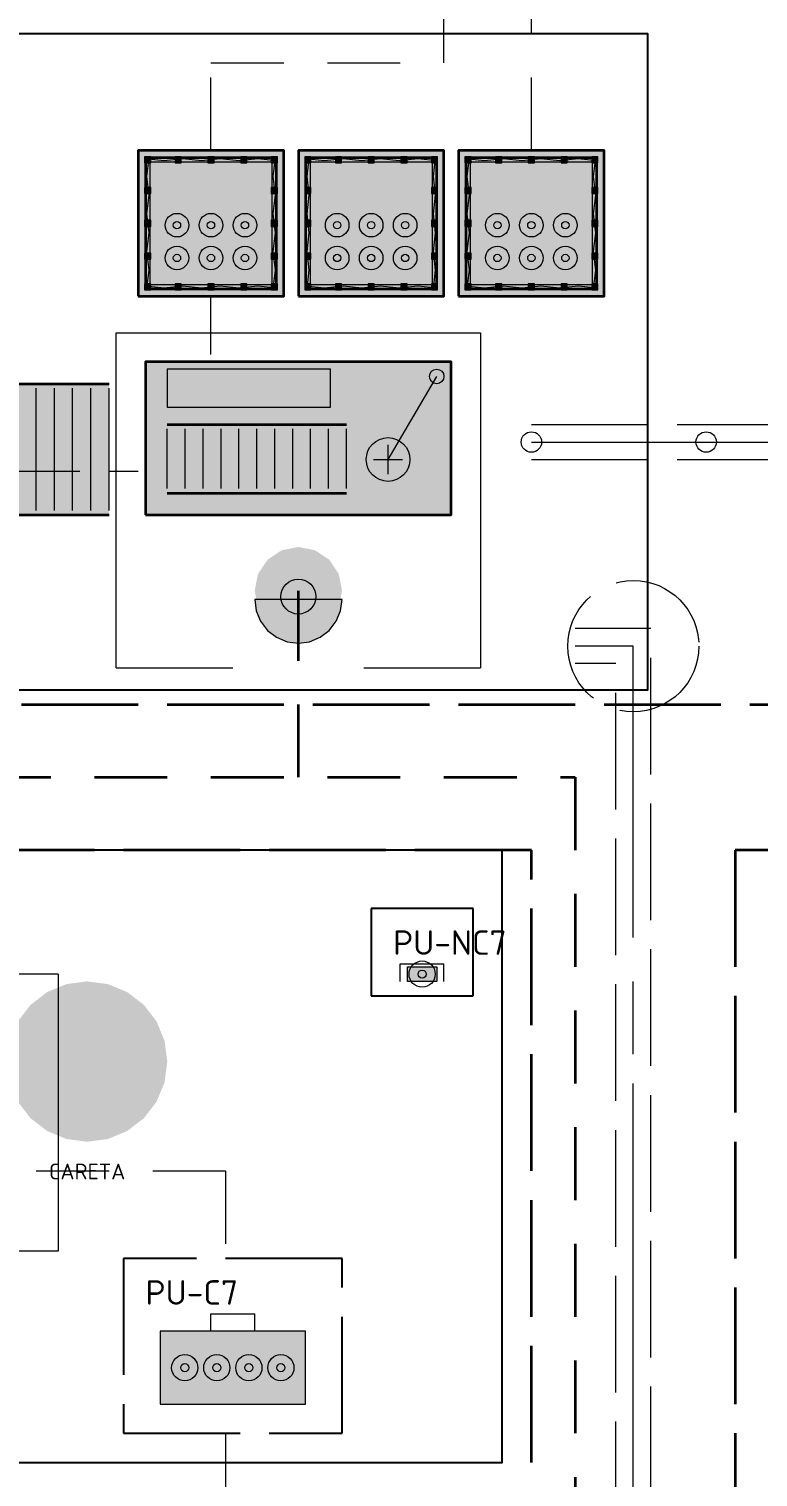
# Model space of a CAD drawing. Header units: millimetres. Extents: x 0 to 1189, y 0 to 841.
# Drawn here: x 590.75 to 615.78, y 628.5 to 678.17 of the extents above; entities that cross this region are included whole.
import ezdxf
from ezdxf.enums import TextEntityAlignment as Align

# ---------------------------------------------------------------- set-up
doc = ezdxf.new("R2010")
doc.units = ezdxf.units.MM
for name, pattern in [('FLUJO-TRAZOS', [4, 2.5, -1.5]), ('IRAM-E-TRAZOS', [5, 4, -1]), ('IRAM-F-TRAZO-PUNTO', [20, 15, -2, 1, -2])]:
    doc.linetypes.add(name, pattern=pattern)
for name, color, linetype, lineweight, true_color in [('A-AREA-TRABAJO', 30, 'CONTINUOUS', 13, 0xeb963c), ('A-EQUIPO', 30, 'CONTINUOUS', 35, 0xe67800), ('A-PASILLO', 2, 'IRAM-E-TRAZOS', 35, 0xd7a500), ('A-PULMON', 6, 'IRAM-E-TRAZOS', 25, 0xdc00c8)]:
    doc.layers.add(name, color=color, linetype=linetype, lineweight=lineweight, true_color=true_color)
for name, color, linetype, lineweight in [('A-EJE', 1, 'IRAM-F-TRAZO-PUNTO', 18), ('A-EQUIPO-FINO', 8, 'CONTINUOUS', 13), ('A-EQUIPO-OCULTO', 8, 'IRAM-E-TRAZOS', 13), ('A-EQUIPO-RELLENO', 9, 'CONTINUOUS', 13), ('A-OPERARIO', 6, 'CONTINUOUS', 18), ('A-SECTOR', 1, 'CONTINUOUS', 25), ('F-PERSONAL', 6, 'FLUJO-TRAZOS', 35), ('F-RET', 8, 'FLUJO-TRAZOS', 18), ('S-SENAL', 7, 'CONTINUOUS', 18)]:
    doc.layers.add(name, color=color, linetype=linetype, lineweight=lineweight)
doc.styles.add('ISO3098', font='isocpeur.ttf')

msp = doc.modelspace()

# ---------------------------------------------------------------- hatches: boundary and pattern name
at = {"layer": 'A-EQUIPO-RELLENO', "true_color": 0xf5f5f5}
h = msp.add_hatch(color=7, dxfattribs=at)
h.dxf.hatch_style = 1
h.paths.add_polyline_path([(594.5, 669), (599.5, 669), (599.5, 674), (594.5, 674)])
h = msp.add_hatch(color=7, dxfattribs=at)
h.dxf.hatch_style = 1
h.paths.add_polyline_path([(600, 669), (605, 669), (605, 674), (600, 674)])
h = msp.add_hatch(color=7, dxfattribs=at)
h.dxf.hatch_style = 1
h.paths.add_polyline_path([(605.5, 669), (610.5, 669), (610.5, 674), (605.5, 674)])
at = {"layer": 'A-EQUIPO-RELLENO', "true_color": 0x969ba0}
h = msp.add_hatch(color=7, dxfattribs=at)
h.dxf.hatch_style = 1
h.paths.add_polyline_path([(594.72, 673.57), (594.93, 673.57), (594.93, 673.78), (594.72, 673.78)])
h = msp.add_hatch(color=7, dxfattribs=at)
h.dxf.hatch_style = 1
h.paths.add_polyline_path([(594.72, 673.57), (594.93, 673.57), (594.93, 673.78), (594.72, 673.78)])
h = msp.add_hatch(color=7, dxfattribs=at)
h.dxf.hatch_style = 1
h.paths.add_polyline_path([(595.77, 673.57), (595.98, 673.57), (595.98, 673.78), (595.77, 673.78)])
h = msp.add_hatch(color=7, dxfattribs=at)
h.dxf.hatch_style = 1
h.paths.add_polyline_path([(596.895, 673.57), (597.105, 673.57), (597.105, 673.78), (596.895, 673.78)])
h = msp.add_hatch(color=7, dxfattribs=at)
h.dxf.hatch_style = 1
h.paths.add_polyline_path([(598.02, 673.57), (598.23, 673.57), (598.23, 673.78), (598.02, 673.78)])
h = msp.add_hatch(color=7, dxfattribs=at)
h.dxf.hatch_style = 1
h.paths.add_polyline_path([(599.07, 673.57), (599.28, 673.57), (599.28, 673.78), (599.07, 673.78)])
h = msp.add_hatch(color=7, dxfattribs=at)
h.dxf.hatch_style = 1
h.paths.add_polyline_path([(599.07, 673.57), (599.28, 673.57), (599.28, 673.78), (599.07, 673.78)])
h = msp.add_hatch(color=7, dxfattribs=at)
h.dxf.hatch_style = 1
h.paths.add_polyline_path([(600.22, 673.57), (600.43, 673.57), (600.43, 673.78), (600.22, 673.78)])
h = msp.add_hatch(color=7, dxfattribs=at)
h.dxf.hatch_style = 1
h.paths.add_polyline_path([(600.22, 673.57), (600.43, 673.57), (600.43, 673.78), (600.22, 673.78)])
h = msp.add_hatch(color=7, dxfattribs=at)
h.dxf.hatch_style = 1
h.paths.add_polyline_path([(601.27, 673.57), (601.48, 673.57), (601.48, 673.78), (601.27, 673.78)])
h = msp.add_hatch(color=7, dxfattribs=at)
h.dxf.hatch_style = 1
h.paths.add_polyline_path([(602.395, 673.57), (602.605, 673.57), (602.605, 673.78), (602.395, 673.78)])
h = msp.add_hatch(color=7, dxfattribs=at)
h.dxf.hatch_style = 1
h.paths.add_polyline_path([(603.52, 673.57), (603.73, 673.57), (603.73, 673.78), (603.52, 673.78)])
h = msp.add_hatch(color=7, dxfattribs=at)
h.dxf.hatch_style = 1
h.paths.add_polyline_path([(604.57, 673.57), (604.78, 673.57), (604.78, 673.78), (604.57, 673.78)])
h = msp.add_hatch(color=7, dxfattribs=at)
h.dxf.hatch_style = 1
h.paths.add_polyline_path([(604.57, 673.57), (604.78, 673.57), (604.78, 673.78), (604.57, 673.78)])
h = msp.add_hatch(color=7, dxfattribs=at)
h.dxf.hatch_style = 1
h.paths.add_polyline_path([(605.72, 673.57), (605.93, 673.57), (605.93, 673.78), (605.72, 673.78)])
h = msp.add_hatch(color=7, dxfattribs=at)
h.dxf.hatch_style = 1
h.paths.add_polyline_path([(605.72, 673.57), (605.93, 673.57), (605.93, 673.78), (605.72, 673.78)])
h = msp.add_hatch(color=7, dxfattribs=at)
h.dxf.hatch_style = 1
h.paths.add_polyline_path([(606.77, 673.57), (606.98, 673.57), (606.98, 673.78), (606.77, 673.78)])
h = msp.add_hatch(color=7, dxfattribs=at)
h.dxf.hatch_style = 1
h.paths.add_polyline_path([(607.895, 673.57), (608.105, 673.57), (608.105, 673.78), (607.895, 673.78)])
h = msp.add_hatch(color=7, dxfattribs=at)
h.dxf.hatch_style = 1
h.paths.add_polyline_path([(609.02, 673.57), (609.23, 673.57), (609.23, 673.78), (609.02, 673.78)])
h = msp.add_hatch(color=7, dxfattribs=at)
h.dxf.hatch_style = 1
h.paths.add_polyline_path([(610.07, 673.57), (610.28, 673.57), (610.28, 673.78), (610.07, 673.78)])
h = msp.add_hatch(color=7, dxfattribs=at)
h.dxf.hatch_style = 1
h.paths.add_polyline_path([(610.07, 673.57), (610.28, 673.57), (610.28, 673.78), (610.07, 673.78)])
h = msp.add_hatch(color=7, dxfattribs=at)
h.dxf.hatch_style = 1
h.paths.add_polyline_path([(594.72, 672.52), (594.93, 672.52), (594.93, 672.73), (594.72, 672.73)])
h = msp.add_hatch(color=7, dxfattribs=at)
h.dxf.hatch_style = 1
h.paths.add_polyline_path([(599.07, 672.52), (599.28, 672.52), (599.28, 672.73), (599.07, 672.73)])
h = msp.add_hatch(color=7, dxfattribs=at)
h.dxf.hatch_style = 1
h.paths.add_polyline_path([(600.22, 672.52), (600.43, 672.52), (600.43, 672.73), (600.22, 672.73)])
h = msp.add_hatch(color=7, dxfattribs=at)
h.dxf.hatch_style = 1
h.paths.add_polyline_path([(604.57, 672.52), (604.78, 672.52), (604.78, 672.73), (604.57, 672.73)])
h = msp.add_hatch(color=7, dxfattribs=at)
h.dxf.hatch_style = 1
h.paths.add_polyline_path([(605.72, 672.52), (605.93, 672.52), (605.93, 672.73), (605.72, 672.73)])
h = msp.add_hatch(color=7, dxfattribs=at)
h.dxf.hatch_style = 1
h.paths.add_polyline_path([(610.07, 672.52), (610.28, 672.52), (610.28, 672.73), (610.07, 672.73)])
h = msp.add_hatch(color=7, dxfattribs=at)
h.dxf.hatch_style = 1
h.paths.add_polyline_path([(594.72, 671.395), (594.93, 671.395), (594.93, 671.605), (594.72, 671.605)])
h = msp.add_hatch(color=7, dxfattribs=at)
h.dxf.hatch_style = 1
h.paths.add_polyline_path([(599.07, 671.395), (599.28, 671.395), (599.28, 671.605), (599.07, 671.605)])
h = msp.add_hatch(color=7, dxfattribs=at)
h.dxf.hatch_style = 1
h.paths.add_polyline_path([(600.22, 671.395), (600.43, 671.395), (600.43, 671.605), (600.22, 671.605)])
h = msp.add_hatch(color=7, dxfattribs=at)
h.dxf.hatch_style = 1
h.paths.add_polyline_path([(604.57, 671.395), (604.78, 671.395), (604.78, 671.605), (604.57, 671.605)])
h = msp.add_hatch(color=7, dxfattribs=at)
h.dxf.hatch_style = 1
h.paths.add_polyline_path([(605.72, 671.395), (605.93, 671.395), (605.93, 671.605), (605.72, 671.605)])
h = msp.add_hatch(color=7, dxfattribs=at)
h.dxf.hatch_style = 1
h.paths.add_polyline_path([(610.07, 671.395), (610.28, 671.395), (610.28, 671.605), (610.07, 671.605)])
h = msp.add_hatch(color=7, dxfattribs=at)
h.dxf.hatch_style = 1
h.paths.add_polyline_path([(594.72, 670.27), (594.93, 670.27), (594.93, 670.48), (594.72, 670.48)])
h = msp.add_hatch(color=7, dxfattribs=at)
h.dxf.hatch_style = 1
h.paths.add_polyline_path([(599.07, 670.27), (599.28, 670.27), (599.28, 670.48), (599.07, 670.48)])
h = msp.add_hatch(color=7, dxfattribs=at)
h.dxf.hatch_style = 1
h.paths.add_polyline_path([(600.22, 670.27), (600.43, 670.27), (600.43, 670.48), (600.22, 670.48)])
h = msp.add_hatch(color=7, dxfattribs=at)
h.dxf.hatch_style = 1
h.paths.add_polyline_path([(604.57, 670.27), (604.78, 670.27), (604.78, 670.48), (604.57, 670.48)])
h = msp.add_hatch(color=7, dxfattribs=at)
h.dxf.hatch_style = 1
h.paths.add_polyline_path([(605.72, 670.27), (605.93, 670.27), (605.93, 670.48), (605.72, 670.48)])
h = msp.add_hatch(color=7, dxfattribs=at)
h.dxf.hatch_style = 1
h.paths.add_polyline_path([(610.07, 670.27), (610.28, 670.27), (610.28, 670.48), (610.07, 670.48)])
h = msp.add_hatch(color=7, dxfattribs=at)
h.dxf.hatch_style = 1
h.paths.add_polyline_path([(594.72, 669.22), (594.93, 669.22), (594.93, 669.43), (594.72, 669.43)])
h = msp.add_hatch(color=7, dxfattribs=at)
h.dxf.hatch_style = 1
h.paths.add_polyline_path([(594.72, 669.22), (594.93, 669.22), (594.93, 669.43), (594.72, 669.43)])
h = msp.add_hatch(color=7, dxfattribs=at)
h.dxf.hatch_style = 1
h.paths.add_polyline_path([(595.77, 669.22), (595.98, 669.22), (595.98, 669.43), (595.77, 669.43)])
h = msp.add_hatch(color=7, dxfattribs=at)
h.dxf.hatch_style = 1
h.paths.add_polyline_path([(596.895, 669.22), (597.105, 669.22), (597.105, 669.43), (596.895, 669.43)])
h = msp.add_hatch(color=7, dxfattribs=at)
h.dxf.hatch_style = 1
h.paths.add_polyline_path([(598.02, 669.22), (598.23, 669.22), (598.23, 669.43), (598.02, 669.43)])
h = msp.add_hatch(color=7, dxfattribs=at)
h.dxf.hatch_style = 1
h.paths.add_polyline_path([(599.07, 669.22), (599.28, 669.22), (599.28, 669.43), (599.07, 669.43)])
h = msp.add_hatch(color=7, dxfattribs=at)
h.dxf.hatch_style = 1
h.paths.add_polyline_path([(599.07, 669.22), (599.28, 669.22), (599.28, 669.43), (599.07, 669.43)])
h = msp.add_hatch(color=7, dxfattribs=at)
h.dxf.hatch_style = 1
h.paths.add_polyline_path([(600.22, 669.22), (600.43, 669.22), (600.43, 669.43), (600.22, 669.43)])
h = msp.add_hatch(color=7, dxfattribs=at)
h.dxf.hatch_style = 1
h.paths.add_polyline_path([(600.22, 669.22), (600.43, 669.22), (600.43, 669.43), (600.22, 669.43)])
h = msp.add_hatch(color=7, dxfattribs=at)
h.dxf.hatch_style = 1
h.paths.add_polyline_path([(601.27, 669.22), (601.48, 669.22), (601.48, 669.43), (601.27, 669.43)])
h = msp.add_hatch(color=7, dxfattribs=at)
h.dxf.hatch_style = 1
h.paths.add_polyline_path([(602.395, 669.22), (602.605, 669.22), (602.605, 669.43), (602.395, 669.43)])
h = msp.add_hatch(color=7, dxfattribs=at)
h.dxf.hatch_style = 1
h.paths.add_polyline_path([(603.52, 669.22), (603.73, 669.22), (603.73, 669.43), (603.52, 669.43)])
h = msp.add_hatch(color=7, dxfattribs=at)
h.dxf.hatch_style = 1
h.paths.add_polyline_path([(604.57, 669.22), (604.78, 669.22), (604.78, 669.43), (604.57, 669.43)])
h = msp.add_hatch(color=7, dxfattribs=at)
h.dxf.hatch_style = 1
h.paths.add_polyline_path([(604.57, 669.22), (604.78, 669.22), (604.78, 669.43), (604.57, 669.43)])
h = msp.add_hatch(color=7, dxfattribs=at)
h.dxf.hatch_style = 1
h.paths.add_polyline_path([(605.72, 669.22), (605.93, 669.22), (605.93, 669.43), (605.72, 669.43)])
h = msp.add_hatch(color=7, dxfattribs=at)
h.dxf.hatch_style = 1
h.paths.add_polyline_path([(605.72, 669.22), (605.93, 669.22), (605.93, 669.43), (605.72, 669.43)])
h = msp.add_hatch(color=7, dxfattribs=at)
h.dxf.hatch_style = 1
h.paths.add_polyline_path([(606.77, 669.22), (606.98, 669.22), (606.98, 669.43), (606.77, 669.43)])
h = msp.add_hatch(color=7, dxfattribs=at)
h.dxf.hatch_style = 1
h.paths.add_polyline_path([(607.895, 669.22), (608.105, 669.22), (608.105, 669.43), (607.895, 669.43)])
h = msp.add_hatch(color=7, dxfattribs=at)
h.dxf.hatch_style = 1
h.paths.add_polyline_path([(609.02, 669.22), (609.23, 669.22), (609.23, 669.43), (609.02, 669.43)])
h = msp.add_hatch(color=7, dxfattribs=at)
h.dxf.hatch_style = 1
h.paths.add_polyline_path([(610.07, 669.22), (610.28, 669.22), (610.28, 669.43), (610.07, 669.43)])
h = msp.add_hatch(color=7, dxfattribs=at)
h.dxf.hatch_style = 1
h.paths.add_polyline_path([(610.07, 669.22), (610.28, 669.22), (610.28, 669.43), (610.07, 669.43)])
at = {"layer": 'A-EQUIPO-RELLENO', "true_color": 0xeeeeee}
h = msp.add_hatch(color=7, dxfattribs=at)
h.dxf.hatch_style = 1
h.paths.add_polyline_path([(594.75, 661.5), (605.25, 661.5), (605.25, 666.75), (594.75, 666.75)])
h = msp.add_hatch(color=7, dxfattribs=at)
h.dxf.hatch_style = 1
h.paths.add_polyline_path([(586, 661.5), (593.5, 661.5), (593.5, 666), (586, 666)])
h = msp.add_hatch(color=7, dxfattribs=at)
h.dxf.hatch_style = 1
h.paths.add_polyline_path([(595.5, 662.25), (601.65, 662.25), (601.65, 664.6), (595.5, 664.6)])
at = {"layer": 'A-EQUIPO-RELLENO', "true_color": 0xffffff}
h = msp.add_hatch(color=7, dxfattribs=at)
h.dxf.hatch_style = 1
h.paths.add_polyline_path([(600.6, 658.7), (600.58, 658.855), (600.52, 659), (600.424, 659.124), (600.3, 659.22), (600.155, 659.28), (600, 659.3), (599.845, 659.28), (599.7, 659.22), (599.576, 659.124), (599.48, 659), (599.42, 658.855), (599.4, 658.7), (599.42, 658.545), (599.48, 658.4), (599.576, 658.276), (599.7, 658.18), (599.845, 658.12), (600, 658.1), (600.155, 658.12), (600.3, 658.18), (600.424, 658.276), (600.52, 658.4), (600.58, 658.545)])
at = {"layer": 'A-EQUIPO-RELLENO', "true_color": 0xfae1f5}
h = msp.add_hatch(color=7, dxfattribs=at)
h.dxf.hatch_style = 1
h.paths.add_polyline_path([(598.5, 658.6), (598.551, 658.212), (598.701, 657.85), (598.939, 657.539), (599.25, 657.301), (599.612, 657.151), (600, 657.1), (600.388, 657.151), (600.75, 657.301), (601.061, 657.539), (601.299, 657.85), (601.449, 658.212), (601.5, 658.6), (598.5, 658.6)])
at = {"layer": 'A-EQUIPO-RELLENO', "true_color": 0xfaf0fa}
h = msp.add_hatch(color=7, dxfattribs=at)
h.dxf.hatch_style = 1
h.paths.add_polyline_path([(603.75, 646), (604.75, 646), (604.75, 645.5), (603.75, 645.5)])
h = msp.add_hatch(color=7, dxfattribs=at)
h.dxf.hatch_style = 1
h.paths.add_polyline_path([(595.25, 631), (600.25, 631), (600.25, 633.5), (595.25, 633.5)])
at = {"layer": 'F-PERSONAL', "true_color": 0xc800aa}
h = msp.add_hatch(color=7, dxfattribs=at)
h.dxf.hatch_style = 1
h.paths.add_polyline_path([(601.5, 658.9), (601.386, 659.474), (601.061, 659.961), (600.574, 660.286), (600, 660.4), (599.426, 660.286), (598.939, 659.961), (598.614, 659.474), (598.5, 658.9), (598.614, 658.326), (598.939, 657.839), (599.426, 657.514), (600, 657.4), (600.574, 657.514), (601.061, 657.839), (601.386, 658.326)])
at = {"layer": 'S-SENAL', "true_color": 0x005aaa}
h = msp.add_hatch(color=7, dxfattribs=at)
h.dxf.hatch_style = 1
h.paths.add_polyline_path([(595.5, 642.75), (595.406, 643.462), (595.132, 644.125), (594.695, 644.695), (594.125, 645.132), (593.462, 645.406), (592.75, 645.5), (592.038, 645.406), (591.375, 645.132), (590.805, 644.695), (590.368, 644.125), (590.094, 643.462), (590, 642.75), (590.094, 642.038), (590.368, 641.375), (590.805, 640.805), (591.375, 640.368), (592.038, 640.094), (592.75, 640), (593.462, 640.094), (594.125, 640.368), (594.695, 640.805), (595.132, 641.375), (595.406, 642.038)])

# ---------------------------------------------------------------- linework, layer by layer
at = {"layer": 'A-AREA-TRABAJO'}
for p, q in [((593.75, 656.25), (597.75, 656.25)), ((602.25, 656.25), (606.25, 656.25)), ((591.75, 645.75), (589.25, 645.75))]:
    msp.add_line(p, q, dxfattribs=at)
for points in [[(593.75, 656.25), (593.75, 667.75), (606.25, 667.75), (606.25, 656.25)], [(591.75, 645.75), (591.75, 636.25), (582.25, 636.25), (582.25, 645.75)]]:
    msp.add_lwpolyline(points, dxfattribs=at)
at = {"layer": 'A-EJE'}
for points in [[(608, 664), (668, 664), (668, 583), (657.2, 583), (657.2, 532), (631, 532), (631, 544), (651, 544), (651, 589), (623, 589), (623, 522), (645, 522)], [(641, 507), (611.5, 507), (611.5, 657), (609.5, 657)]]:
    msp.add_lwpolyline(points, dxfattribs=at)
at = {"layer": 'A-EQUIPO'}
for p, q in [((586, 666), (593.5, 666)), ((595.5, 664.6), (601.65, 664.6)), ((595.5, 662.25), (601.65, 662.25)), ((586, 661.5), (593.5, 661.5))]:
    msp.add_line(p, q, dxfattribs=at)
for points in [[(594.5, 669), (599.5, 669), (599.5, 674), (594.5, 674)], [(600, 669), (605, 669), (605, 674), (600, 674)], [(605.5, 669), (610.5, 669), (610.5, 674), (605.5, 674)], [(594.75, 669.25), (599.25, 669.25), (599.25, 673.75), (594.75, 673.75)], [(600.25, 669.25), (604.75, 669.25), (604.75, 673.75), (600.25, 673.75)], [(605.75, 669.25), (610.25, 669.25), (610.25, 673.75), (605.75, 673.75)], [(594.75, 661.5), (605.25, 661.5), (605.25, 666.75), (594.75, 666.75)]]:
    msp.add_lwpolyline(points, close=True, dxfattribs=at)
at = {"layer": 'A-EQUIPO-FINO'}
for p, q in [((603.08, 663.4), (604.75, 666.25)), ((591, 661.65), (591, 665.85)), ((591.625, 661.65), (591.625, 665.85)), ((592.25, 661.65), (592.25, 665.85)), ((592.875, 661.65), (592.875, 665.85)), ((593.5, 661.65), (593.5, 665.85)), ((595.5, 662.4), (595.5, 664.45)), ((596.115, 662.4), (596.115, 664.45)), ((596.73, 662.4), (596.73, 664.45)), ((597.345, 662.4), (597.345, 664.45)), ((597.96, 662.4), (597.96, 664.45)), ((598.575, 662.4), (598.575, 664.45)), ((599.19, 662.4), (599.19, 664.45)), ((599.805, 662.4), (599.805, 664.45)), ((600.42, 662.4), (600.42, 664.45)), ((601.035, 662.4), (601.035, 664.45)), ((601.65, 662.4), (601.65, 664.45)), ((603.08, 662.9), (603.08, 663.9)), ((602.58, 663.4), (603.58, 663.4))]:
    msp.add_line(p, q, dxfattribs=at)
for points in [[(594.72, 673.57), (594.93, 673.57), (594.93, 673.78), (594.72, 673.78)], [(594.72, 673.57), (594.93, 673.57), (594.93, 673.78), (594.72, 673.78)], [(594.9, 669.4), (599.1, 669.4), (599.1, 673.6), (594.9, 673.6)], [(595.77, 673.57), (595.98, 673.57), (595.98, 673.78), (595.77, 673.78)], [(596.895, 673.57), (597.105, 673.57), (597.105, 673.78), (596.895, 673.78)], [(598.02, 673.57), (598.23, 673.57), (598.23, 673.78), (598.02, 673.78)], [(599.07, 673.57), (599.28, 673.57), (599.28, 673.78), (599.07, 673.78)], [(599.07, 673.57), (599.28, 673.57), (599.28, 673.78), (599.07, 673.78)], [(600.22, 673.57), (600.43, 673.57), (600.43, 673.78), (600.22, 673.78)], [(600.22, 673.57), (600.43, 673.57), (600.43, 673.78), (600.22, 673.78)], [(600.4, 669.4), (604.6, 669.4), (604.6, 673.6), (600.4, 673.6)], [(601.27, 673.57), (601.48, 673.57), (601.48, 673.78), (601.27, 673.78)], [(602.395, 673.57), (602.605, 673.57), (602.605, 673.78), (602.395, 673.78)], [(603.52, 673.57), (603.73, 673.57), (603.73, 673.78), (603.52, 673.78)], [(604.57, 673.57), (604.78, 673.57), (604.78, 673.78), (604.57, 673.78)], [(604.57, 673.57), (604.78, 673.57), (604.78, 673.78), (604.57, 673.78)], [(605.72, 673.57), (605.93, 673.57), (605.93, 673.78), (605.72, 673.78)], [(605.72, 673.57), (605.93, 673.57), (605.93, 673.78), (605.72, 673.78)], [(605.9, 669.4), (610.1, 669.4), (610.1, 673.6), (605.9, 673.6)], [(606.77, 673.57), (606.98, 673.57), (606.98, 673.78), (606.77, 673.78)], [(607.895, 673.57), (608.105, 673.57), (608.105, 673.78), (607.895, 673.78)], [(609.02, 673.57), (609.23, 673.57), (609.23, 673.78), (609.02, 673.78)], [(610.07, 673.57), (610.28, 673.57), (610.28, 673.78), (610.07, 673.78)], [(610.07, 673.57), (610.28, 673.57), (610.28, 673.78), (610.07, 673.78)], [(594.72, 672.52), (594.93, 672.52), (594.93, 672.73), (594.72, 672.73)], [(599.07, 672.52), (599.28, 672.52), (599.28, 672.73), (599.07, 672.73)], [(600.22, 672.52), (600.43, 672.52), (600.43, 672.73), (600.22, 672.73)], [(604.57, 672.52), (604.78, 672.52), (604.78, 672.73), (604.57, 672.73)], [(605.72, 672.52), (605.93, 672.52), (605.93, 672.73), (605.72, 672.73)], [(610.07, 672.52), (610.28, 672.52), (610.28, 672.73), (610.07, 672.73)], [(594.72, 671.395), (594.93, 671.395), (594.93, 671.605), (594.72, 671.605)], [(599.07, 671.395), (599.28, 671.395), (599.28, 671.605), (599.07, 671.605)], [(600.22, 671.395), (600.43, 671.395), (600.43, 671.605), (600.22, 671.605)], [(604.57, 671.395), (604.78, 671.395), (604.78, 671.605), (604.57, 671.605)], [(605.72, 671.395), (605.93, 671.395), (605.93, 671.605), (605.72, 671.605)], [(610.07, 671.395), (610.28, 671.395), (610.28, 671.605), (610.07, 671.605)], [(594.72, 670.27), (594.93, 670.27), (594.93, 670.48), (594.72, 670.48)], [(599.07, 670.27), (599.28, 670.27), (599.28, 670.48), (599.07, 670.48)], [(600.22, 670.27), (600.43, 670.27), (600.43, 670.48), (600.22, 670.48)], [(604.57, 670.27), (604.78, 670.27), (604.78, 670.48), (604.57, 670.48)], [(605.72, 670.27), (605.93, 670.27), (605.93, 670.48), (605.72, 670.48)], [(610.07, 670.27), (610.28, 670.27), (610.28, 670.48), (610.07, 670.48)], [(594.72, 669.22), (594.93, 669.22), (594.93, 669.43), (594.72, 669.43)], [(594.72, 669.22), (594.93, 669.22), (594.93, 669.43), (594.72, 669.43)], [(595.77, 669.22), (595.98, 669.22), (595.98, 669.43), (595.77, 669.43)], [(596.895, 669.22), (597.105, 669.22), (597.105, 669.43), (596.895, 669.43)], [(598.02, 669.22), (598.23, 669.22), (598.23, 669.43), (598.02, 669.43)], [(599.07, 669.22), (599.28, 669.22), (599.28, 669.43), (599.07, 669.43)], [(599.07, 669.22), (599.28, 669.22), (599.28, 669.43), (599.07, 669.43)], [(600.22, 669.22), (600.43, 669.22), (600.43, 669.43), (600.22, 669.43)], [(600.22, 669.22), (600.43, 669.22), (600.43, 669.43), (600.22, 669.43)], [(601.27, 669.22), (601.48, 669.22), (601.48, 669.43), (601.27, 669.43)], [(602.395, 669.22), (602.605, 669.22), (602.605, 669.43), (602.395, 669.43)], [(603.52, 669.22), (603.73, 669.22), (603.73, 669.43), (603.52, 669.43)], [(604.57, 669.22), (604.78, 669.22), (604.78, 669.43), (604.57, 669.43)], [(604.57, 669.22), (604.78, 669.22), (604.78, 669.43), (604.57, 669.43)], [(605.72, 669.22), (605.93, 669.22), (605.93, 669.43), (605.72, 669.43)], [(605.72, 669.22), (605.93, 669.22), (605.93, 669.43), (605.72, 669.43)], [(606.77, 669.22), (606.98, 669.22), (606.98, 669.43), (606.77, 669.43)], [(607.895, 669.22), (608.105, 669.22), (608.105, 669.43), (607.895, 669.43)], [(609.02, 669.22), (609.23, 669.22), (609.23, 669.43), (609.02, 669.43)], [(610.07, 669.22), (610.28, 669.22), (610.28, 669.43), (610.07, 669.43)], [(610.07, 669.22), (610.28, 669.22), (610.28, 669.43), (610.07, 669.43)], [(595.5, 665.2), (601.1, 665.2), (601.1, 666.5), (595.5, 666.5)]]:
    msp.add_lwpolyline(points, close=True, dxfattribs=at)
for points in [[(599.25, 673.638), (598.607, 673.712), (597.964, 673.638), (597.321, 673.712), (596.679, 673.638), (596.036, 673.712), (595.393, 673.638), (594.75, 673.712)], [(594.863, 673.75), (594.788, 673.107), (594.863, 672.464), (594.788, 671.821), (594.863, 671.179), (594.788, 670.536), (594.863, 669.893), (594.788, 669.25)], [(599.138, 669.25), (599.212, 669.893), (599.138, 670.536), (599.212, 671.179), (599.138, 671.821), (599.212, 672.464), (599.138, 673.107), (599.212, 673.75)], [(604.75, 673.638), (604.107, 673.712), (603.464, 673.638), (602.821, 673.712), (602.179, 673.638), (601.536, 673.712), (600.893, 673.638), (600.25, 673.712)], [(600.363, 673.75), (600.288, 673.107), (600.363, 672.464), (600.288, 671.821), (600.363, 671.179), (600.288, 670.536), (600.363, 669.893), (600.288, 669.25)], [(604.637, 669.25), (604.712, 669.893), (604.637, 670.536), (604.712, 671.179), (604.637, 671.821), (604.712, 672.464), (604.637, 673.107), (604.712, 673.75)], [(610.25, 673.638), (609.607, 673.712), (608.964, 673.638), (608.321, 673.712), (607.679, 673.638), (607.036, 673.712), (606.393, 673.638), (605.75, 673.712)], [(605.862, 673.75), (605.788, 673.107), (605.862, 672.464), (605.788, 671.821), (605.862, 671.179), (605.788, 670.536), (605.862, 669.893), (605.788, 669.25)], [(610.137, 669.25), (610.212, 669.893), (610.137, 670.536), (610.212, 671.179), (610.137, 671.821), (610.212, 672.464), (610.137, 673.107), (610.212, 673.75)], [(594.75, 669.362), (595.393, 669.287), (596.036, 669.362), (596.679, 669.287), (597.321, 669.362), (597.964, 669.287), (598.607, 669.362), (599.25, 669.287)], [(600.25, 669.362), (600.893, 669.287), (601.536, 669.362), (602.179, 669.287), (602.821, 669.362), (603.464, 669.287), (604.107, 669.362), (604.75, 669.287)], [(605.75, 669.362), (606.393, 669.287), (607.036, 669.362), (607.679, 669.287), (608.321, 669.362), (608.964, 669.287), (609.607, 669.362), (610.25, 669.287)]]:
    msp.add_lwpolyline(points, dxfattribs=at)
for centre, radius in [((595.833, 671.438), 0.405), ((595.833, 671.438), 0.126), ((597, 671.438), 0.405), ((597, 671.438), 0.126), ((598.167, 671.438), 0.405), ((598.167, 671.438), 0.126), ((601.333, 671.438), 0.405), ((601.333, 671.438), 0.126), ((602.5, 671.438), 0.405), ((602.5, 671.438), 0.126), ((603.667, 671.438), 0.405), ((603.667, 671.438), 0.126), ((606.833, 671.438), 0.405), ((606.833, 671.438), 0.126), ((608, 671.438), 0.405), ((608, 671.438), 0.126), ((609.167, 671.438), 0.405), ((609.167, 671.438), 0.126), ((595.833, 670.312), 0.405), ((597, 670.312), 0.405), ((598.167, 670.312), 0.405), ((601.333, 670.312), 0.405), ((602.5, 670.312), 0.405), ((603.667, 670.312), 0.405), ((606.833, 670.312), 0.405), ((608, 670.312), 0.405), ((609.167, 670.312), 0.405), ((595.833, 670.312), 0.126), ((597, 670.312), 0.126), ((598.167, 670.312), 0.126), ((601.333, 670.312), 0.126), ((602.5, 670.312), 0.126), ((603.667, 670.312), 0.126), ((606.833, 670.312), 0.126), ((608, 670.312), 0.126), ((609.167, 670.312), 0.126), ((604.75, 666.25), 0.25), ((603.08, 663.4), 0.75), ((608, 664), 0.35), ((614, 664), 0.35), ((604.25, 645.75), 0.45), ((604.25, 645.75), 0.14), ((596.1, 632.25), 0.45), ((596.1, 632.25), 0.14), ((597.2, 632.25), 0.45), ((597.2, 632.25), 0.14), ((598.3, 632.25), 0.45), ((598.3, 632.25), 0.14), ((599.4, 632.25), 0.45), ((599.4, 632.25), 0.14)]:
    msp.add_circle(centre, radius, dxfattribs=at)
at = {"layer": 'A-EQUIPO-OCULTO'}
for p, q in [((595.75, 669), (598.25, 669)), ((601.25, 669), (603.75, 669)), ((606.75, 669), (609.25, 669))]:
    msp.add_line(p, q, dxfattribs=at)
for points in [[(608, 664.6), (668.6, 664.6), (668.6, 582.4), (657.8, 582.4), (657.8, 531.4), (630.4, 531.4), (630.4, 544.6), (650.4, 544.6), (650.4, 588.4), (623.6, 588.4), (623.6, 522.6), (645, 522.6)], [(608, 663.4), (667.4, 663.4), (667.4, 583.6), (656.6, 583.6), (656.6, 532.6), (631.6, 532.6), (631.6, 543.4), (651.6, 543.4), (651.6, 589.6), (622.4, 589.6), (622.4, 521.4), (645, 521.4)], [(641, 507.6), (612.1, 507.6), (612.1, 657.6), (609.5, 657.6)], [(641, 506.4), (610.9, 506.4), (610.9, 656.4), (609.5, 656.4)]]:
    msp.add_lwpolyline(points, dxfattribs=at)
msp.add_circle((611.5, 657), 2.25, dxfattribs=at)
at = {"layer": 'A-OPERARIO'}
for p, q in [((603.5, 645.5), (603.5, 646.1)), ((603.5, 646.1), (605, 646.1)), ((605, 645.5), (605, 646.1)), ((597, 633.5), (597, 634.1)), ((597, 634.1), (598.5, 634.1)), ((598.5, 633.5), (598.5, 634.1))]:
    msp.add_line(p, q, dxfattribs=at)
for points in [[(598.5, 658.6), (598.551, 658.212), (598.701, 657.85), (598.939, 657.539), (599.25, 657.301), (599.612, 657.151), (600, 657.1), (600.388, 657.151), (600.75, 657.301), (601.061, 657.539), (601.299, 657.85), (601.449, 658.212), (601.5, 658.6)], [(603.75, 646), (604.75, 646), (604.75, 645.5), (603.75, 645.5)], [(595.25, 631), (600.25, 631), (600.25, 633.5), (595.25, 633.5)]]:
    msp.add_lwpolyline(points, close=True, dxfattribs=at)
msp.add_circle((600, 658.7), 0.6, dxfattribs=at)
at = {"layer": 'A-PASILLO'}
for p, q in [((545.5, 655), (673, 655)), ((608, 650), (426, 650)), ((608, 604), (608, 650)), ((673, 650), (615, 650)), ((615, 650), (615, 604))]:
    msp.add_line(p, q, dxfattribs=at)
at = {"layer": 'A-PULMON'}
for points in [[(602.5, 645), (606, 645), (606, 648), (602.5, 648)], [(594, 630), (601.5, 630), (601.5, 636), (594, 636)]]:
    msp.add_lwpolyline(points, close=True, dxfattribs=at)
at = {"layer": 'A-SECTOR'}
for points in [[(508.5, 655.5), (612, 655.5), (612, 678), (508.5, 678)], [(566, 629), (607, 629), (607, 650), (566, 650)]]:
    msp.add_lwpolyline(points, close=True, dxfattribs=at)
at = {"layer": 'F-PERSONAL'}
for points in [[(600, 652.5), (600, 658.9)], [(505, 652.5), (609.5, 652.5), (609.5, 601)]]:
    msp.add_lwpolyline(points, dxfattribs=at)
at = {"layer": 'F-RET'}
for points in [[(608, 674), (608, 679.75), (247, 679.75), (247, 701), (229, 707)], [(597, 674), (597, 677), (605, 677), (605, 691)], [(597, 667), (597, 669)], [(608, 664), (668, 664), (668, 583), (657.2, 583), (657.2, 532), (631, 532), (631, 544), (651, 544), (651, 589), (623, 589), (623, 522), (645, 522)], [(498, 663), (499.5, 663), (507, 663), (508.5, 663), (539.5, 663), (546.5, 663), (554, 663), (555, 663), (562.5, 663), (563, 663), (585.5, 663), (586, 663), (593.5, 663), (594.5, 663)], [(641, 507), (611.5, 507), (611.5, 657), (609.5, 657)], [(591, 639), (597.5, 639), (597.5, 636)], [(597.5, 630), (597.5, 617), (593, 617)]]:
    msp.add_lwpolyline(points, dxfattribs=at)

# ---------------------------------------------------------------- texts
at = {"layer": 'A-PULMON', "style": 'ISO3098'}
for s, p in [('PU-NC7', (603.25, 647.25)), ('PU-C7', (594.75, 635.25))]:
    msp.add_text(s, height=0.84, dxfattribs=at).set_placement(p, align=Align.TOP_LEFT)
at = {"layer": 'S-SENAL', "style": 'ISO3098'}
msp.add_text('CARETA', height=0.54, dxfattribs=at).set_placement((592.75, 639.25), align=Align.TOP_CENTER)

doc.saveas('drawing.dxf')
